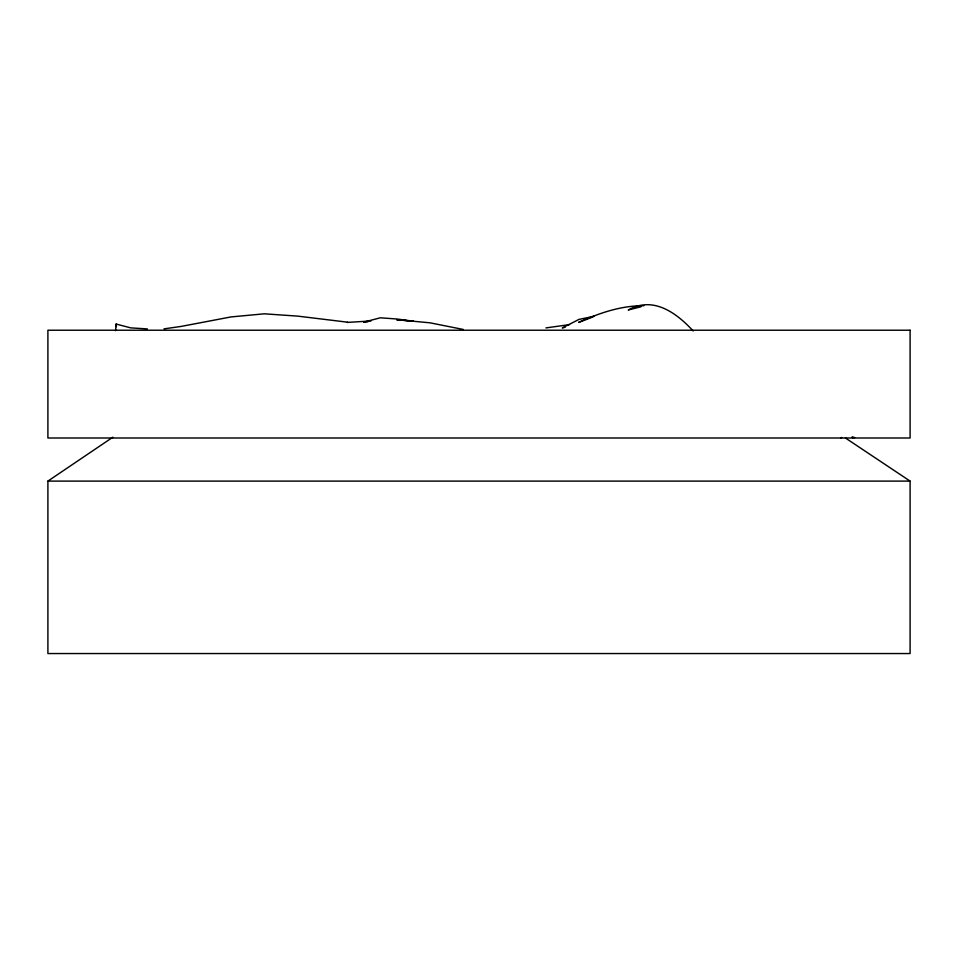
<?xml version="1.0" encoding="UTF-8"?>
<svg xmlns="http://www.w3.org/2000/svg" width="958" height="958" viewBox="0 0 958 958"><rect width="100%" height="100%" fill="white"/><g stroke="black" fill="none" stroke-linecap="round" stroke-linejoin="round"><path stroke-width="1.44" d="M115.583 330.69L116.122 324.044L130.707 327.875L147.364 328.917M112.876 437.195L47.9 481.108L47.9 653.548L910.1 653.548L910.1 481.108L845.435 437.998M852.704 437.698L853.015 437.099M841.675 437.423L841.04 437.962M854.644 437.555L853.35 437.363M852.692 437.722L852.057 436.944M592.978 316.93L578.608 322.415C599.109 313.134 621.107 305.518 643.86 305.746M641.01 306.764L628.268 309.997C653.105 295.735 676.432 312.811 693.149 330.941M565.1 327.253L562.274 327.935L578.931 319.433L594.211 316.224M545.94 327.911L569.543 324.618M164.022 328.857L181.014 326.45L230.998 316.93L264.312 313.817L297.639 316.116L347.622 322.187M367.884 321.816L363.633 322.175L380.29 317.805L396.959 319.002L413.616 321.265L396.636 319.697L429.95 322.81L463.277 329.456M347.299 322.403L370.902 320.99M47.9 481.108L910.1 481.108M116.122 324.044L116.397 326.654M910.1 330.223L47.9 330.223L47.9 437.998L910.1 437.998L910.1 330.223"/></g></svg>
